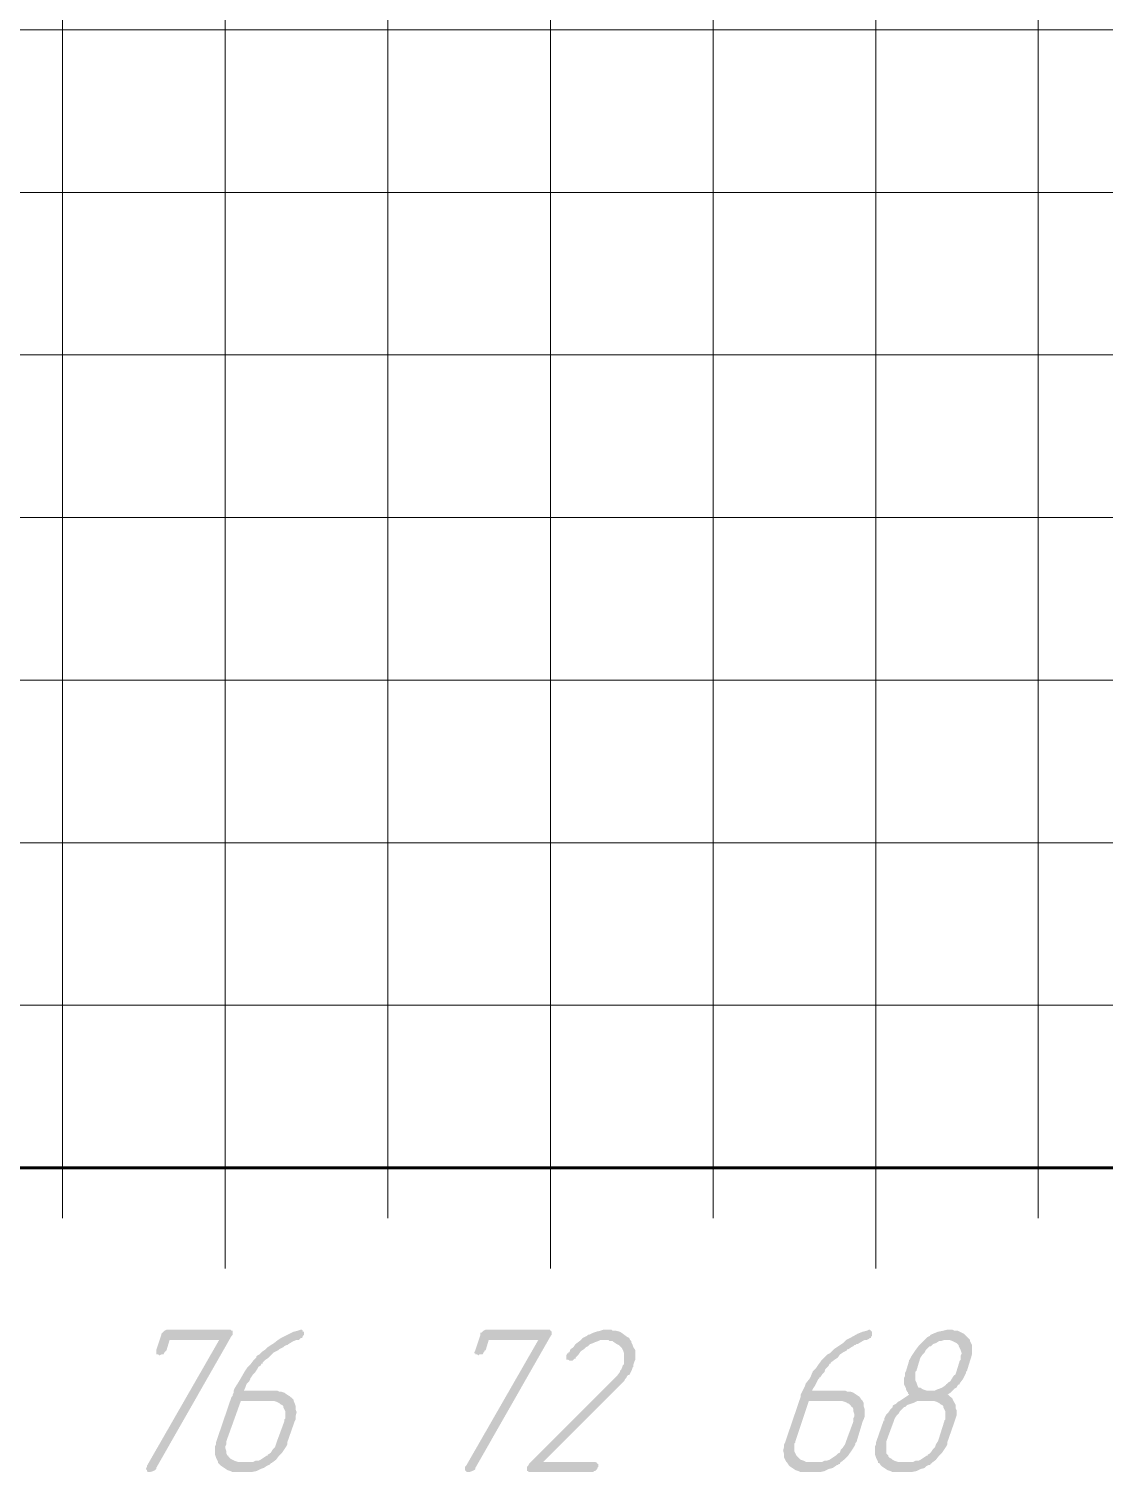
# Paper-space layout 'Layout1' of a CAD drawing. Extents: x -1 to 840, y -1 to 593.
# Drawn here: x 592.54 to 618.99, y 323.7 to 359.21 of the extents above; entities that cross this region are included whole.
import ezdxf

# ---------------------------------------------------------------- set-up
doc = ezdxf.new("R2010")
doc.units = 0
doc.header["$MEASUREMENT"] = 0
doc.layers.add('PDF _Геометрия', color=7, linetype='CONTINUOUS')
doc.layers.add('PDF _Сплошная заливка', color=7, linetype='CONTINUOUS')

psp = doc.layouts.get("Layout1")

# ---------------------------------------------------------------- hatches: boundary and pattern name
at = {"layer": 'PDF _Сплошная заливка', "transparency": 33554559}
for points in [[(597.498, 327.205), (597.523, 327.179), (597.549, 327.179), (597.549, 327.154), (597.549, 327.154), (597.549, 327.129), (597.549, 327.078), (597.523, 327.052), (595.669, 323.801), (595.669, 323.801), (595.669, 323.776), (595.643, 323.75), (595.592, 323.725), (595.516, 323.7), (595.516, 323.7), (595.491, 323.7), (595.465, 323.7), (595.44, 323.725), (595.44, 323.725), (595.44, 323.75), (595.415, 323.776), (595.44, 323.827), (595.44, 323.852), (597.218, 326.951), (595.999, 326.951), (595.923, 326.697), (595.923, 326.697), (595.897, 326.671), (595.872, 326.646), (595.847, 326.595), (595.847, 326.595), (595.821, 326.595), (595.796, 326.595), (595.745, 326.57), (595.745, 326.57), (595.719, 326.595), (595.694, 326.595), (595.669, 326.595), (595.669, 326.621), (595.669, 326.621), (595.669, 326.646), (595.669, 326.697), (595.796, 327.078), (595.796, 327.078), (595.796, 327.103), (595.821, 327.129), (595.821, 327.129), (595.847, 327.154), (595.872, 327.179), (595.923, 327.205), (595.948, 327.205), (597.472, 327.205)], [(605.348, 327.205), (605.373, 327.179), (605.373, 327.179), (605.399, 327.154), (605.399, 327.154), (605.399, 327.129), (605.399, 327.078), (605.373, 327.052), (603.519, 323.801), (603.519, 323.801), (603.519, 323.776), (603.493, 323.75), (603.443, 323.725), (603.366, 323.7), (603.366, 323.7), (603.341, 323.7), (603.316, 323.7), (603.29, 323.725), (603.29, 323.725), (603.265, 323.75), (603.265, 323.776), (603.265, 323.827), (603.29, 323.852), (605.068, 326.951), (603.849, 326.951), (603.773, 326.697), (603.747, 326.697), (603.747, 326.671), (603.722, 326.646), (603.697, 326.595), (603.697, 326.595), (603.671, 326.595), (603.62, 326.595), (603.595, 326.57), (603.595, 326.57), (603.57, 326.595), (603.544, 326.595), (603.519, 326.595), (603.519, 326.621), (603.493, 326.621), (603.493, 326.646), (603.519, 326.697), (603.646, 327.078), (603.646, 327.078), (603.646, 327.103), (603.646, 327.129), (603.671, 327.129), (603.697, 327.154), (603.722, 327.179), (603.773, 327.205), (603.798, 327.205), (605.322, 327.205)], [(606.821, 327.205), (606.872, 327.205), (606.898, 327.179), (606.974, 327.179), (607.075, 327.154), (607.152, 327.103), (607.253, 327.027), (607.304, 327.002), (607.329, 326.951), (607.329, 326.951), (607.329, 326.951), (607.355, 326.925), (607.355, 326.9), (607.38, 326.849), (607.406, 326.773), (607.456, 326.697), (607.456, 326.595), (607.456, 326.519), (607.456, 326.468), (607.431, 326.417), (607.406, 326.341), (607.406, 326.341), (607.406, 326.316), (607.406, 326.29), (607.38, 326.265), (607.38, 326.24), (607.355, 326.189), (607.304, 326.087), (607.304, 326.087), (607.279, 326.087), (607.253, 326.062), (607.228, 326.011), (607.202, 325.985), (607.177, 325.935), (607.126, 325.884), (607.075, 325.833), (605.195, 323.953), (606.466, 323.953), (606.466, 323.953), (606.516, 323.928), (606.516, 323.903), (606.542, 323.903), (606.542, 323.877), (606.542, 323.852), (606.542, 323.827), (606.542, 323.827), (606.516, 323.801), (606.516, 323.776), (606.466, 323.725), (606.466, 323.725), (606.44, 323.725), (606.415, 323.7), (606.364, 323.7), (604.865, 323.7), (604.84, 323.7), (604.814, 323.725), (604.789, 323.725), (604.789, 323.75), (604.789, 323.776), (604.789, 323.801), (604.789, 323.827), (604.789, 323.827), (604.814, 323.852), (604.84, 323.903), (606.923, 325.985), (606.999, 326.062), (607.075, 326.163), (607.075, 326.163), (607.075, 326.163), (607.075, 326.189), (607.101, 326.214), (607.126, 326.265), (607.152, 326.341), (607.152, 326.341), (607.177, 326.341), (607.177, 326.392), (607.177, 326.443), (607.177, 326.493), (607.177, 326.544), (607.177, 326.621), (607.152, 326.697), (607.126, 326.748), (607.101, 326.773), (607.101, 326.773), (607.075, 326.798), (607.075, 326.798), (607.05, 326.824), (606.999, 326.849), (606.923, 326.9), (606.923, 326.9), (606.923, 326.9), (606.898, 326.925), (606.872, 326.925), (606.821, 326.925), (606.796, 326.951), (606.694, 326.951), (606.669, 326.951), (606.644, 326.951), (606.593, 326.951), (606.542, 326.925), (606.466, 326.9), (606.415, 326.874), (606.339, 326.849), (606.339, 326.849), (606.313, 326.824), (606.288, 326.798), (606.237, 326.773), (606.186, 326.722), (606.11, 326.671), (606.059, 326.595), (605.983, 326.519), (605.983, 326.519), (605.983, 326.493), (605.958, 326.493), (605.932, 326.468), (605.932, 326.468), (605.907, 326.443), (605.881, 326.443), (605.856, 326.443), (605.831, 326.443), (605.831, 326.443), (605.805, 326.468), (605.78, 326.468), (605.754, 326.468), (605.754, 326.493), (605.754, 326.519), (605.754, 326.57), (605.78, 326.621), (605.78, 326.621), (605.805, 326.621), (605.805, 326.646), (605.831, 326.646), (605.856, 326.722), (605.932, 326.773), (605.983, 326.849), (606.085, 326.925), (606.161, 327.002), (606.262, 327.052), (606.262, 327.052), (606.288, 327.078), (606.313, 327.078), (606.364, 327.103), (606.415, 327.129), (606.491, 327.154), (606.593, 327.179), (606.669, 327.205), (606.771, 327.205)]]:
    psp.add_hatch(color=256, dxfattribs=at).paths.add_polyline_path(points)
h = psp.add_hatch(color=256, dxfattribs=at)
h.paths.add_polyline_path([(598.489, 325.452), (597.752, 325.452), (597.396, 324.462), (597.396, 324.436), (597.396, 324.411), (597.396, 324.385), (597.371, 324.334), (597.371, 324.284), (597.396, 324.208), (597.396, 324.157), (597.422, 324.106), (597.447, 324.106), (597.447, 324.081), (597.472, 324.055), (597.498, 324.03), (597.549, 324.004), (597.599, 323.979), (597.676, 323.953), (597.726, 323.953), (598.031, 323.953), (598.057, 323.953), (598.108, 323.979), (598.184, 323.979), (598.235, 324.004), (598.311, 324.055), (598.387, 324.106), (598.412, 324.106), (598.412, 324.131), (598.463, 324.157), (598.489, 324.182), (598.539, 324.258), (598.59, 324.309), (598.616, 324.385), (598.641, 324.462), (598.819, 324.944), (598.819, 324.97), (598.819, 324.995), (598.844, 325.02), (598.844, 325.071), (598.844, 325.122), (598.844, 325.198), (598.819, 325.249), (598.793, 325.3), (598.793, 325.3), (598.793, 325.325), (598.768, 325.351), (598.717, 325.376), (598.692, 325.401), (598.641, 325.427), (598.565, 325.452)], flags=0)
h.paths.add_polyline_path([(599.251, 327.205), (599.276, 327.179), (599.276, 327.154), (599.302, 327.154), (599.302, 327.129), (599.302, 327.103), (599.302, 327.078), (599.302, 327.078), (599.276, 327.052), (599.276, 327.027), (599.251, 327.002), (599.251, 327.002), (599.225, 327.002), (599.2, 326.976), (599.174, 326.951), (599.124, 326.951), (599.048, 326.925), (598.921, 326.849), (598.921, 326.849), (598.921, 326.849), (598.895, 326.824), (598.87, 326.824), (598.819, 326.798), (598.793, 326.773), (598.692, 326.722), (598.692, 326.722), (598.666, 326.697), (598.616, 326.671), (598.565, 326.646), (598.514, 326.595), (598.438, 326.519), (598.362, 326.468), (598.285, 326.392), (598.285, 326.367), (598.26, 326.367), (598.235, 326.316), (598.184, 326.29), (598.158, 326.24), (598.108, 326.163), (598.057, 326.112), (598.006, 326.036), (598.006, 326.036), (597.981, 326.011), (597.981, 325.985), (597.955, 325.935), (597.904, 325.884), (597.879, 325.833), (597.853, 325.757), (597.828, 325.706), (598.616, 325.706), (598.641, 325.706), (598.692, 325.681), (598.743, 325.681), (598.819, 325.655), (598.895, 325.604), (598.971, 325.554), (599.048, 325.478), (599.048, 325.478), (599.048, 325.452), (599.073, 325.401), (599.098, 325.325), (599.098, 325.249), (599.124, 325.173), (599.098, 325.071), (599.098, 324.995), (599.073, 324.944), (598.895, 324.436), (598.895, 324.436), (598.895, 324.436), (598.895, 324.411), (598.895, 324.385), (598.87, 324.334), (598.819, 324.258), (598.768, 324.182), (598.692, 324.106), (598.616, 324.004), (598.514, 323.928), (598.489, 323.928), (598.489, 323.903), (598.463, 323.903), (598.463, 323.877), (598.438, 323.877), (598.387, 323.852), (598.311, 323.801), (598.235, 323.776), (598.133, 323.725), (598.006, 323.7), (597.904, 323.7), (597.625, 323.7), (597.599, 323.7), (597.549, 323.7), (597.498, 323.725), (597.422, 323.75), (597.345, 323.801), (597.269, 323.852), (597.193, 323.928), (597.193, 323.928), (597.193, 323.953), (597.168, 324.004), (597.142, 324.055), (597.117, 324.131), (597.117, 324.233), (597.117, 324.334), (597.142, 324.385), (597.142, 324.436), (597.523, 325.554), (597.523, 325.554), (597.549, 325.579), (597.549, 325.604), (597.574, 325.655), (597.574, 325.706), (597.599, 325.757), (597.625, 325.808), (597.676, 325.884), (597.752, 326.011), (597.853, 326.189), (597.904, 326.265), (597.981, 326.341), (598.057, 326.443), (598.133, 326.519), (598.133, 326.519), (598.133, 326.544), (598.158, 326.57), (598.209, 326.595), (598.235, 326.621), (598.285, 326.671), (598.362, 326.722), (598.412, 326.773), (598.489, 326.824), (598.565, 326.874), (598.666, 326.951), (598.743, 327.002), (598.946, 327.103), (599.048, 327.154), (599.149, 327.179), (599.225, 327.205), (599.225, 327.205)], flags=0)
h = psp.add_hatch(color=256, dxfattribs=at)
h.paths.add_polyline_path([(612.461, 325.452), (611.724, 325.452), (611.394, 324.462), (611.394, 324.436), (611.369, 324.411), (611.369, 324.385), (611.369, 324.334), (611.369, 324.284), (611.369, 324.208), (611.394, 324.157), (611.42, 324.106), (611.42, 324.106), (611.445, 324.081), (611.47, 324.055), (611.496, 324.03), (611.521, 324.004), (611.597, 323.979), (611.648, 323.953), (611.724, 323.953), (612.004, 323.953), (612.055, 323.953), (612.106, 323.979), (612.156, 323.979), (612.233, 324.004), (612.309, 324.055), (612.385, 324.106), (612.385, 324.106), (612.41, 324.131), (612.436, 324.157), (612.487, 324.182), (612.512, 324.258), (612.563, 324.309), (612.614, 324.385), (612.639, 324.462), (612.817, 324.944), (612.817, 324.97), (612.817, 324.995), (612.817, 325.02), (612.842, 325.071), (612.842, 325.122), (612.817, 325.198), (612.817, 325.249), (612.792, 325.3), (612.766, 325.3), (612.766, 325.325), (612.741, 325.351), (612.715, 325.376), (612.664, 325.401), (612.614, 325.427), (612.537, 325.452)], flags=0)
h.paths.add_polyline_path([(613.223, 327.205), (613.249, 327.179), (613.274, 327.154), (613.274, 327.154), (613.274, 327.129), (613.274, 327.103), (613.274, 327.078), (613.274, 327.078), (613.274, 327.052), (613.249, 327.027), (613.249, 327.002), (613.223, 327.002), (613.223, 327.002), (613.198, 326.976), (613.147, 326.951), (613.096, 326.951), (613.045, 326.925), (612.918, 326.849), (612.918, 326.849), (612.893, 326.849), (612.868, 326.824), (612.842, 326.824), (612.817, 326.798), (612.766, 326.773), (612.69, 326.722), (612.664, 326.722), (612.664, 326.697), (612.614, 326.671), (612.563, 326.646), (612.487, 326.595), (612.436, 326.519), (612.36, 326.468), (612.258, 326.392), (612.258, 326.367), (612.233, 326.367), (612.207, 326.316), (612.182, 326.29), (612.131, 326.24), (612.106, 326.163), (612.055, 326.112), (612.004, 326.036), (611.979, 326.036), (611.979, 326.011), (611.953, 325.985), (611.928, 325.935), (611.902, 325.884), (611.877, 325.833), (611.826, 325.757), (611.801, 325.706), (612.588, 325.706), (612.614, 325.706), (612.664, 325.681), (612.741, 325.681), (612.817, 325.655), (612.893, 325.604), (612.969, 325.554), (613.02, 325.478), (613.02, 325.478), (613.045, 325.452), (613.071, 325.401), (613.071, 325.325), (613.096, 325.249), (613.096, 325.173), (613.096, 325.071), (613.071, 324.995), (613.045, 324.944), (612.893, 324.436), (612.893, 324.436), (612.893, 324.436), (612.868, 324.411), (612.868, 324.385), (612.842, 324.334), (612.792, 324.258), (612.741, 324.182), (612.69, 324.106), (612.588, 324.004), (612.487, 323.928), (612.487, 323.928), (612.487, 323.903), (612.461, 323.903), (612.436, 323.877), (612.41, 323.877), (612.385, 323.852), (612.309, 323.801), (612.207, 323.776), (612.106, 323.725), (612.004, 323.7), (611.877, 323.7), (611.597, 323.7), (611.597, 323.7), (611.521, 323.7), (611.47, 323.725), (611.394, 323.75), (611.318, 323.801), (611.242, 323.852), (611.191, 323.928), (611.191, 323.928), (611.166, 323.953), (611.14, 324.004), (611.115, 324.055), (611.115, 324.131), (611.089, 324.233), (611.115, 324.334), (611.115, 324.385), (611.14, 324.436), (611.521, 325.554), (611.521, 325.554), (611.521, 325.579), (611.521, 325.604), (611.547, 325.655), (611.572, 325.706), (611.597, 325.757), (611.623, 325.808), (611.648, 325.884), (611.75, 326.011), (611.826, 326.189), (611.902, 326.265), (611.953, 326.341), (612.029, 326.443), (612.106, 326.519), (612.106, 326.519), (612.131, 326.544), (612.156, 326.57), (612.182, 326.595), (612.233, 326.621), (612.283, 326.671), (612.334, 326.722), (612.41, 326.773), (612.487, 326.824), (612.563, 326.874), (612.639, 326.951), (612.741, 327.002), (612.918, 327.103), (613.045, 327.154), (613.147, 327.179), (613.198, 327.205)], flags=0)
h = psp.add_hatch(color=256, dxfattribs=at)
h.paths.add_polyline_path([(615.103, 326.951), (615.078, 326.951), (615.052, 326.951), (614.976, 326.925), (614.926, 326.925), (614.849, 326.874), (614.773, 326.849), (614.722, 326.798), (614.697, 326.798), (614.671, 326.773), (614.646, 326.748), (614.595, 326.697), (614.57, 326.646), (614.519, 326.595), (614.468, 326.519), (614.443, 326.443), (614.367, 326.189), (614.367, 326.189), (614.341, 326.163), (614.341, 326.112), (614.341, 326.062), (614.341, 326.011), (614.341, 325.96), (614.367, 325.909), (614.392, 325.833), (614.392, 325.833), (614.392, 325.833), (614.417, 325.782), (614.468, 325.782), (614.494, 325.757), (614.544, 325.732), (614.621, 325.706), (614.697, 325.706), (614.722, 325.706), (614.773, 325.706), (614.824, 325.706), (614.875, 325.732), (614.951, 325.757), (615.002, 325.782), (615.078, 325.833), (615.103, 325.859), (615.103, 325.859), (615.154, 325.909), (615.205, 325.935), (615.23, 325.985), (615.281, 326.062), (615.332, 326.112), (615.357, 326.189), (615.434, 326.443), (615.459, 326.468), (615.459, 326.493), (615.459, 326.519), (615.459, 326.57), (615.484, 326.621), (615.459, 326.697), (615.434, 326.748), (615.408, 326.798), (615.408, 326.798), (615.408, 326.824), (615.383, 326.849), (615.357, 326.874), (615.307, 326.9), (615.256, 326.925), (615.179, 326.951)], flags=0)
h.paths.add_polyline_path([(614.722, 325.452), (614.443, 325.452), (614.392, 325.452), (614.341, 325.427), (614.29, 325.401), (614.214, 325.376), (614.138, 325.351), (614.087, 325.3), (614.062, 325.3), (614.036, 325.274), (614.011, 325.249), (613.96, 325.198), (613.935, 325.147), (613.884, 325.097), (613.833, 325.02), (613.808, 324.944), (613.63, 324.462), (613.63, 324.436), (613.63, 324.411), (613.63, 324.385), (613.63, 324.334), (613.63, 324.284), (613.63, 324.208), (613.63, 324.157), (613.681, 324.106), (613.681, 324.106), (613.681, 324.081), (613.706, 324.055), (613.757, 324.03), (613.782, 324.004), (613.833, 323.979), (613.909, 323.953), (613.96, 323.953), (614.265, 323.953), (614.29, 323.953), (614.341, 323.979), (614.417, 323.979), (614.468, 324.004), (614.544, 324.055), (614.621, 324.106), (614.646, 324.106), (614.646, 324.131), (614.697, 324.157), (614.722, 324.182), (614.773, 324.258), (614.824, 324.309), (614.849, 324.385), (614.9, 324.462), (615.052, 324.944), (615.052, 324.97), (615.078, 324.995), (615.078, 325.02), (615.078, 325.071), (615.078, 325.122), (615.078, 325.198), (615.052, 325.249), (615.027, 325.3), (615.027, 325.3), (615.027, 325.325), (615.002, 325.351), (614.951, 325.376), (614.926, 325.401), (614.875, 325.427), (614.798, 325.452)], flags=0)
h.paths.add_polyline_path([(615.256, 327.205), (615.307, 327.179), (615.383, 327.179), (615.434, 327.154), (615.535, 327.103), (615.586, 327.052), (615.662, 326.976), (615.662, 326.976), (615.662, 326.976), (615.688, 326.951), (615.688, 326.925), (615.713, 326.874), (615.738, 326.824), (615.738, 326.798), (615.738, 326.748), (615.738, 326.621), (615.713, 326.519), (615.688, 326.443), (615.611, 326.189), (615.611, 326.189), (615.586, 326.163), (615.586, 326.138), (615.561, 326.087), (615.535, 326.036), (615.51, 325.985), (615.434, 325.884), (615.434, 325.859), (615.408, 325.859), (615.383, 325.833), (615.357, 325.782), (615.307, 325.757), (615.256, 325.706), (615.205, 325.655), (615.129, 325.604), (615.129, 325.604), (615.154, 325.604), (615.179, 325.579), (615.205, 325.554), (615.256, 325.503), (615.281, 325.452), (615.307, 325.401), (615.332, 325.351), (615.332, 325.325), (615.332, 325.3), (615.332, 325.274), (615.357, 325.223), (615.357, 325.173), (615.357, 325.097), (615.332, 325.02), (615.307, 324.944), (615.129, 324.436), (615.129, 324.436), (615.129, 324.436), (615.129, 324.411), (615.129, 324.385), (615.103, 324.334), (615.052, 324.258), (615.002, 324.182), (614.926, 324.106), (614.849, 324.004), (614.748, 323.928), (614.748, 323.928), (614.722, 323.903), (614.722, 323.903), (614.697, 323.877), (614.671, 323.877), (614.621, 323.852), (614.57, 323.801), (614.468, 323.776), (614.367, 323.725), (614.24, 323.7), (614.138, 323.7), (613.858, 323.7), (613.833, 323.7), (613.782, 323.7), (613.731, 323.725), (613.655, 323.75), (613.579, 323.801), (613.503, 323.852), (613.452, 323.928), (613.427, 323.928), (613.427, 323.953), (613.401, 324.004), (613.376, 324.055), (613.35, 324.131), (613.35, 324.233), (613.35, 324.334), (613.376, 324.385), (613.376, 324.436), (613.554, 324.944), (613.554, 324.97), (613.579, 324.97), (613.579, 325.02), (613.604, 325.071), (613.63, 325.122), (613.681, 325.173), (613.731, 325.249), (613.782, 325.3), (613.782, 325.325), (613.808, 325.351), (613.858, 325.376), (613.909, 325.427), (613.96, 325.452), (614.036, 325.503), (614.113, 325.554), (614.189, 325.604), (614.189, 325.604), (614.163, 325.63), (614.163, 325.655), (614.138, 325.681), (614.113, 325.732), (614.113, 325.757), (614.087, 325.808), (614.062, 325.859), (614.062, 325.884), (614.062, 325.884), (614.062, 325.935), (614.062, 325.96), (614.062, 326.011), (614.087, 326.062), (614.087, 326.138), (614.113, 326.189), (614.189, 326.443), (614.189, 326.468), (614.189, 326.468), (614.214, 326.468), (614.214, 326.493), (614.24, 326.544), (614.29, 326.621), (614.341, 326.697), (614.417, 326.798), (614.494, 326.874), (614.595, 326.976), (614.595, 326.976), (614.621, 327.002), (614.646, 327.027), (614.697, 327.052), (614.722, 327.078), (614.773, 327.103), (614.9, 327.154), (615.027, 327.179), (615.129, 327.205), (615.23, 327.205)], flags=0)

# ---------------------------------------------------------------- linework, layer by layer
at = {"layer": 'PDF _Геометрия', "lineweight": 60}
for points in [[(749.391, 491.187), (509.346, 491.188), (509.346, 331.188), (749.391, 331.188)], [(749.391, 491.188), (509.346, 491.188), (509.346, 331.188), (749.391, 331.188)]]:
    psp.add_lwpolyline(points, close=True, dxfattribs=at)
at = {"layer": 'PDF _Геометрия', "lineweight": 20}
for points in [[(750.631, 331.188), (749.391, 331.188), (749.391, 491.188), (509.346, 491.188), (509.346, 331.188), (749.391, 331.188), (751.871, 331.188)], [(593.362, 329.948), (593.362, 331.188), (593.362, 491.188)], [(597.363, 328.708), (597.363, 331.188), (597.363, 491.188)], [(601.363, 329.948), (601.363, 331.188), (601.363, 491.188)], [(605.364, 328.708), (605.364, 331.188), (605.364, 491.188)], [(609.365, 329.948), (609.365, 331.188), (609.365, 491.188)], [(613.366, 328.708), (613.366, 331.188), (613.366, 491.188)], [(617.366, 329.948), (617.366, 331.188), (617.366, 491.188)], [(509.346, 359.188), (749.391, 359.188), (750.631, 359.188)], [(509.346, 355.188), (749.391, 355.188), (751.871, 355.188)], [(509.346, 351.188), (749.391, 351.188), (750.631, 351.188)], [(509.346, 347.188), (749.391, 347.188), (751.871, 347.188)], [(509.346, 343.188), (749.391, 343.188), (750.631, 343.188)], [(509.346, 339.188), (749.391, 339.188), (751.871, 339.188)], [(509.346, 335.188), (749.391, 335.188), (750.631, 335.188)], [(597.363, 329.948), (597.363, 331.188)], [(605.364, 329.948), (605.364, 331.188)], [(613.366, 329.948), (613.366, 331.188)]]:
    psp.add_lwpolyline(points, dxfattribs=at)

doc.saveas('drawing.dxf')
